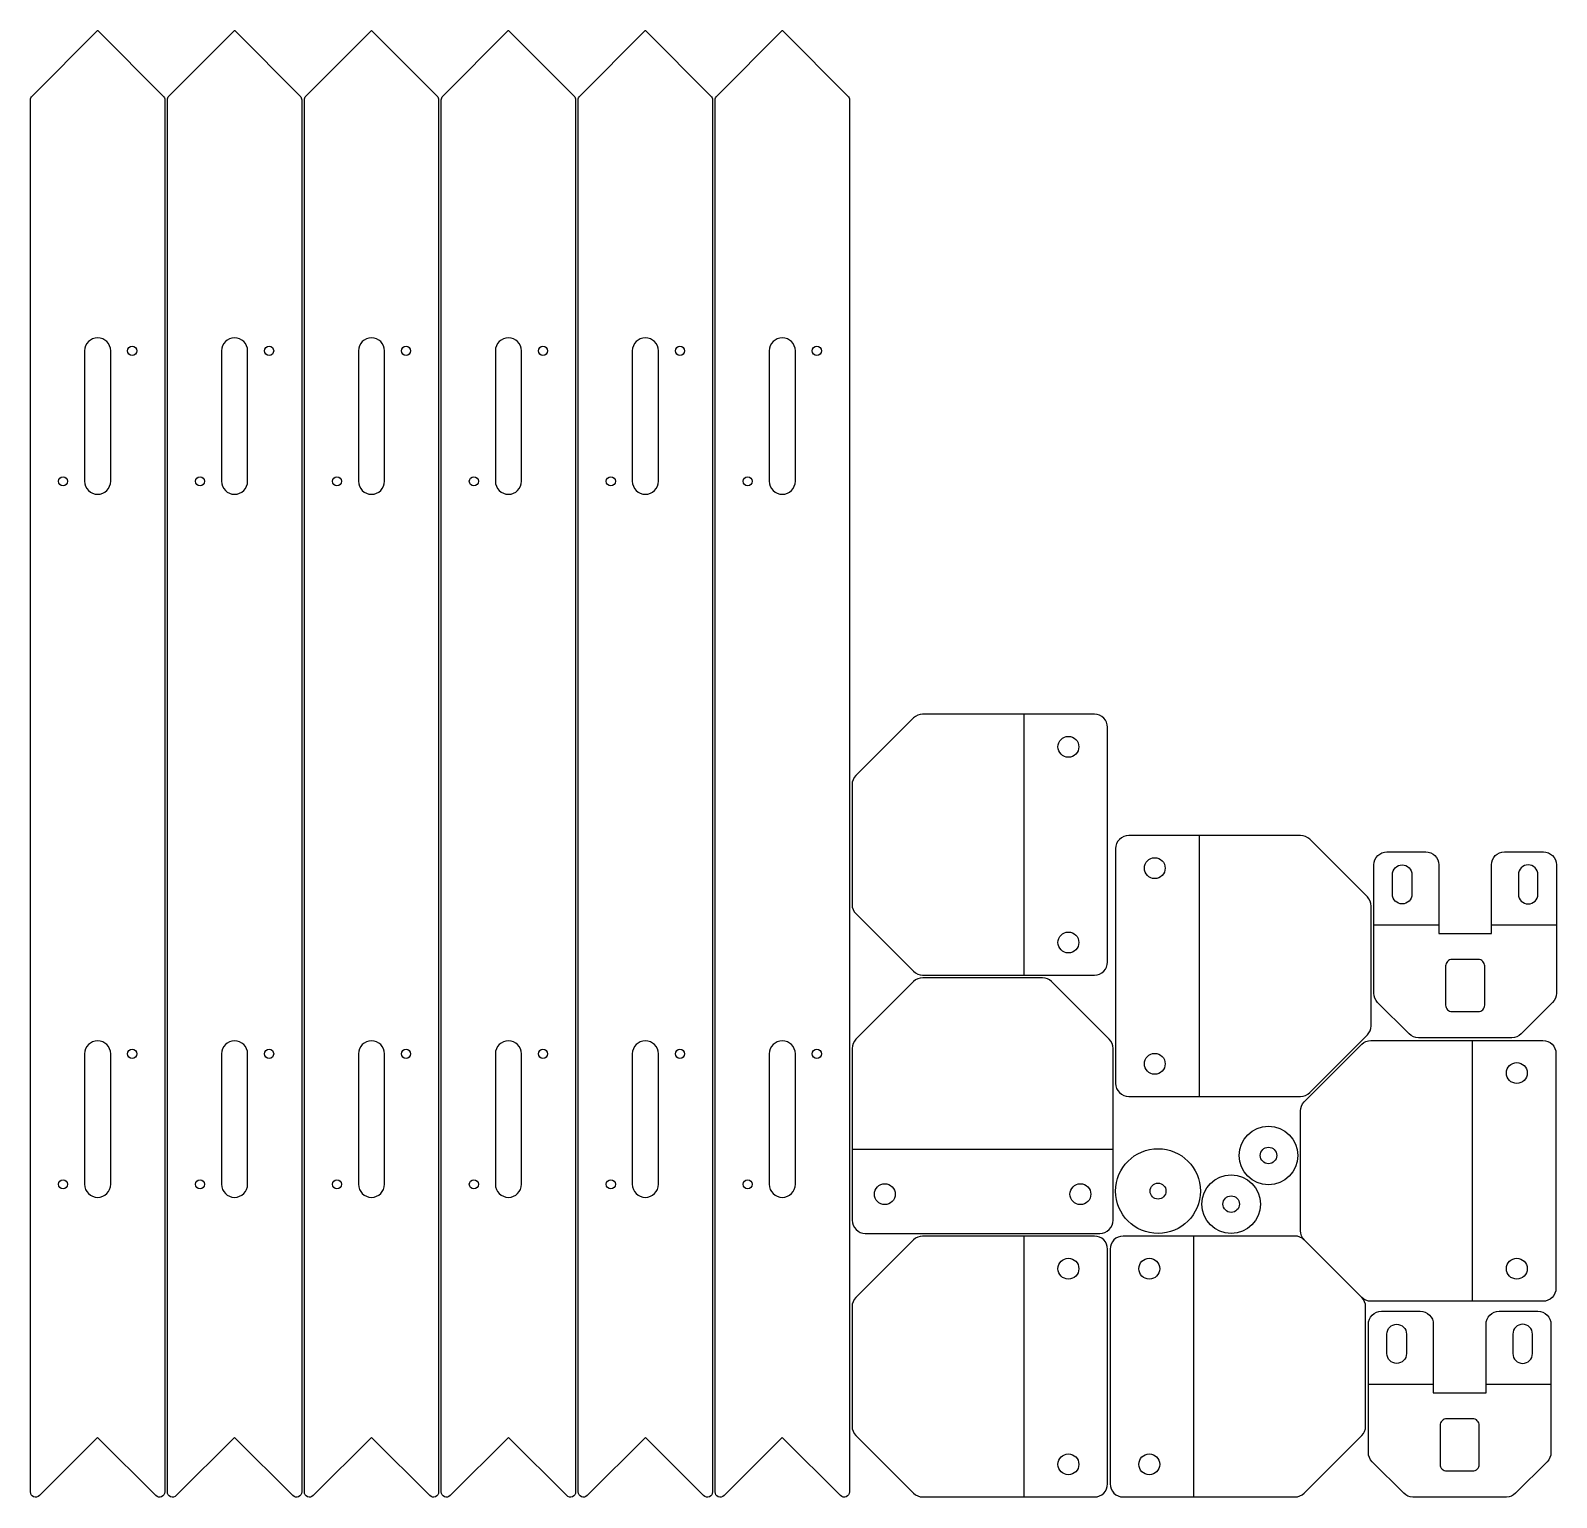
# Model space of a CAD drawing. Extents: x 2887 to 4058, y 5170 to 6295.
import ezdxf

# ---------------------------------------------------------------- set-up
doc = ezdxf.new("R2010")
doc.units = 0

# ---------------------------------------------------------------- blocks, each defined once
blk = doc.blocks.new('Part790360339', base_point=(-51.5, -559.3))
at = {"layer": '1'}
for points in [[(51.5, 511.9), (51.5, -555.3, -0.668179), (44.7, -558.2), (0, -513.5), (-44.7, -558.2, -0.668179), (-51.5, -555.3), (-51.5, 511.9, -0.198912), (-50.3, 514.8), (-0.1, 565), (0.1, 565), (50.3, 514.8, -0.198912)], [(10, 319.5, 1), (-10, 319.5), (-10, 219.5, 1), (10, 219.5)], [(10, -219.5, 1), (-10, -219.5), (-10, -319.5, 1), (10, -319.5)]]:
    blk.add_lwpolyline(points, format="xyb", close=True, dxfattribs=at)
for centre in [(26.5, 319.5), (-26.5, 219.5), (26.5, -219.5), (-26.5, -319.5)]:
    blk.add_circle(centre, 3.5, dxfattribs=at)
blk = doc.blocks.new('Part2088371555', base_point=(-51.5, -559.3))
at = {"layer": '1'}
for points in [[(51.5, 511.9), (51.5, -555.3, -0.668179), (44.7, -558.2), (0, -513.5), (-44.7, -558.2, -0.668179), (-51.5, -555.3), (-51.5, 511.9, -0.198912), (-50.3, 514.8), (-0.1, 565), (0.1, 565), (50.3, 514.8, -0.198912)], [(10, 319.5, 1), (-10, 319.5), (-10, 219.5, 1), (10, 219.5)], [(10, -219.5, 1), (-10, -219.5), (-10, -319.5, 1), (10, -319.5)]]:
    blk.add_lwpolyline(points, format="xyb", close=True, dxfattribs=at)
for centre in [(26.5, 319.5), (-26.5, 219.5), (26.5, -219.5), (-26.5, -319.5)]:
    blk.add_circle(centre, 3.5, dxfattribs=at)
blk = doc.blocks.new('Part676195574', base_point=(-51.5, -559.3))
at = {"layer": '1'}
for points in [[(51.5, 511.9), (51.5, -555.3, -0.668179), (44.7, -558.2), (0, -513.5), (-44.7, -558.2, -0.668179), (-51.5, -555.3), (-51.5, 511.9, -0.198912), (-50.3, 514.8), (-0.1, 565), (0.1, 565), (50.3, 514.8, -0.198912)], [(10, 319.5, 1), (-10, 319.5), (-10, 219.5, 1), (10, 219.5)], [(10, -219.5, 1), (-10, -219.5), (-10, -319.5, 1), (10, -319.5)]]:
    blk.add_lwpolyline(points, format="xyb", close=True, dxfattribs=at)
for centre in [(26.5, 319.5), (-26.5, 219.5), (26.5, -219.5), (-26.5, -319.5)]:
    blk.add_circle(centre, 3.5, dxfattribs=at)
blk = doc.blocks.new('Part393018579', base_point=(-51.5, -559.3))
at = {"layer": '1'}
for points in [[(51.5, 511.9), (51.5, -555.3, -0.668179), (44.7, -558.2), (0, -513.5), (-44.7, -558.2, -0.668179), (-51.5, -555.3), (-51.5, 511.9, -0.198912), (-50.3, 514.8), (-0.1, 565), (0.1, 565), (50.3, 514.8, -0.198912)], [(10, 319.5, 1), (-10, 319.5), (-10, 219.5, 1), (10, 219.5)], [(10, -219.5, 1), (-10, -219.5), (-10, -319.5, 1), (10, -319.5)]]:
    blk.add_lwpolyline(points, format="xyb", close=True, dxfattribs=at)
for centre in [(26.5, 319.5), (-26.5, 219.5), (26.5, -219.5), (-26.5, -319.5)]:
    blk.add_circle(centre, 3.5, dxfattribs=at)
blk = doc.blocks.new('Part706346529', base_point=(-51.5, -559.3))
at = {"layer": '1'}
for points in [[(51.5, 511.9), (51.5, -555.3, -0.668179), (44.7, -558.2), (0, -513.5), (-44.7, -558.2, -0.668179), (-51.5, -555.3), (-51.5, 511.9, -0.198912), (-50.3, 514.8), (-0.1, 565), (0.1, 565), (50.3, 514.8, -0.198912)], [(10, 319.5, 1), (-10, 319.5), (-10, 219.5, 1), (10, 219.5)], [(10, -219.5, 1), (-10, -219.5), (-10, -319.5, 1), (10, -319.5)]]:
    blk.add_lwpolyline(points, format="xyb", close=True, dxfattribs=at)
for centre in [(26.5, 319.5), (-26.5, 219.5), (26.5, -219.5), (-26.5, -319.5)]:
    blk.add_circle(centre, 3.5, dxfattribs=at)
blk = doc.blocks.new('Part983269034', base_point=(-51.5, -559.3))
at = {"layer": '1'}
for points in [[(51.5, 511.9), (51.5, -555.3, -0.668179), (44.7, -558.2), (0, -513.5), (-44.7, -558.2, -0.668179), (-51.5, -555.3), (-51.5, 511.9, -0.198912), (-50.3, 514.8), (-0.1, 565), (0.1, 565), (50.3, 514.8, -0.198912)], [(10, 319.5, 1), (-10, 319.5), (-10, 219.5, 1), (10, 219.5)], [(10, -219.5, 1), (-10, -219.5), (-10, -319.5, 1), (10, -319.5)]]:
    blk.add_lwpolyline(points, format="xyb", close=True, dxfattribs=at)
for centre in [(26.5, 319.5), (-26.5, 219.5), (26.5, -219.5), (-26.5, -319.5)]:
    blk.add_circle(centre, 3.5, dxfattribs=at)
blk = doc.blocks.new('Part35877520', base_point=(-100, -132.4))
at = {"layer": '1'}
blk.add_lwpolyline([(100, 53.5, 0.414214), (90, 63.5), (-90, 63.5, 0.414214), (-100, 53.5), (-100, -78.3, 0.198912), (-97.1, -85.3), (-52.9, -129.5, 0.198912), (-45.9, -132.4), (45.9, -132.4, 0.198912), (52.9, -129.5), (97.1, -85.3, 0.198912), (100, -78.3)], format="xyb", close=True, dxfattribs=at)
for centre in [(-75, 33.5), (75, 33.5)]:
    blk.add_circle(centre, 8, dxfattribs=at)
at = {"layer": '2'}
blk.add_line((-100, -0.8), (100, -0.8), dxfattribs=at)
blk = doc.blocks.new('Part876790953', base_point=(-100, -132.4))
at = {"layer": '1'}
blk.add_lwpolyline([(100, 53.5, 0.414214), (90, 63.5), (-90, 63.5, 0.414214), (-100, 53.5), (-100, -78.3, 0.198912), (-97.1, -85.3), (-52.9, -129.5, 0.198912), (-45.9, -132.4), (45.9, -132.4, 0.198912), (52.9, -129.5), (97.1, -85.3, 0.198912), (100, -78.3)], format="xyb", close=True, dxfattribs=at)
for centre in [(-75, 33.5), (75, 33.5)]:
    blk.add_circle(centre, 8, dxfattribs=at)
at = {"layer": '2'}
blk.add_line((-100, -0.8), (100, -0.8), dxfattribs=at)
blk = doc.blocks.new('Part464347988', base_point=(-100, -132.4))
at = {"layer": '1'}
blk.add_lwpolyline([(100, 53.5, 0.414214), (90, 63.5), (-90, 63.5, 0.414214), (-100, 53.5), (-100, -78.3, 0.198912), (-97.1, -85.3), (-52.9, -129.5, 0.198912), (-45.9, -132.4), (45.9, -132.4, 0.198912), (52.9, -129.5), (97.1, -85.3, 0.198912), (100, -78.3)], format="xyb", close=True, dxfattribs=at)
for centre in [(-75, 33.5), (75, 33.5)]:
    blk.add_circle(centre, 8, dxfattribs=at)
at = {"layer": '2'}
blk.add_line((-100, -0.8), (100, -0.8), dxfattribs=at)
blk = doc.blocks.new('CommonPart2082035868', base_point=(829.9, 2.1))
at = {"layer": '1'}
blk.add_lwpolyline([(1022.8, 155), (1022.8, 155), (978.7, 199.2, -0.198912), (975.8, 206.2), (975.8, 298, -0.198912), (978.7, 305), (1022.8, 349.2, -0.198912), (1029.9, 352.1), (1161.7, 352.1, -0.414214), (1171.7, 342.1), (1171.7, 162.1, -0.414214), (1161.7, 152.1), (1029.9, 152.1, -0.198912)], format="xyb", close=True, dxfattribs=at)
blk.add_lwpolyline([(978.7, 199.2, 0.198912), (971.6, 202.1), (839.9, 202.1, 0.414214), (829.9, 192.1), (829.9, 12.1, 0.414214), (839.9, 2.1), (971.6, 2.1, 0.198912), (978.7, 5), (1022.8, 49.2, 0.198912), (1025.8, 56.2), (1025.8, 148, 0.198912), (1022.8, 155)], format="xyb", dxfattribs=at)
for centre in [(1141.7, 327.1), (859.9, 177.1), (1141.7, 177.1), (859.9, 27.1)]:
    blk.add_circle(centre, 8, dxfattribs=at)
at = {"layer": '2'}
for p, q in [((1107.4, 352.1), (1107.4, 152.1)), ((894.1, 2.1), (894.1, 202.1))]:
    blk.add_line(p, q, dxfattribs=at)
blk = doc.blocks.new('Part1783086802', base_point=(-70, -52.5))
at = {"layer": '1'}
for points in [[(70, 55.9), (70, -42.5, -0.414214), (60, -52.5), (30.2, -52.5, -0.414214), (20.2, -42.5), (20.2, 10), (-20.2, 10), (-20.2, -42.5, -0.414214), (-30.2, -52.5), (-60, -52.5, -0.414214), (-70, -42.5), (-70, 55.9, -0.198912), (-67.1, 62.9), (-42.9, 87.1, -0.198912), (-35.9, 90), (35.9, 90, -0.198912), (42.9, 87.1), (67.1, 62.9, -0.198912)], [(15, 65, 0.414214), (10, 70), (-10, 70, 0.414214), (-15, 65), (-15, 35, 0.414214), (-10, 30), (10, 30, 0.414214), (15, 35)], [(-40.8, -20, 1), (-55.8, -20), (-55.8, -35, 1), (-40.8, -35)], [(55.8, -20), (55.8, -35, -1), (40.8, -35), (40.8, -20, -1)]]:
    blk.add_lwpolyline(points, format="xyb", close=True, dxfattribs=at)
at = {"layer": '2'}
for p, q in [((-70, 3.7), (-20.2, 3.7)), ((20.2, 3.7), (70, 3.7))]:
    blk.add_line(p, q, dxfattribs=at)
blk = doc.blocks.new('Part538303645', base_point=(-32.5, -32.5))
at = {"layer": '1'}
for radius in [32.5, 6.1]:
    blk.add_circle((0, 0), radius, dxfattribs=at)
blk = doc.blocks.new('Part991872790', base_point=(-22.5, -22.5))
at = {"layer": '1'}
for radius in [22.5, 6.3]:
    blk.add_circle((0, 0), radius, dxfattribs=at)
blk = doc.blocks.new('Part1928691056', base_point=(-22.5, -22.5))
at = {"layer": '1'}
for radius in [22.5, 6.3]:
    blk.add_circle((0, 0), radius, dxfattribs=at)
blk = doc.blocks.new('Part1677802831', base_point=(-100, -132.4))
at = {"layer": '1'}
blk.add_lwpolyline([(100, 53.5, 0.414214), (90, 63.5), (-90, 63.5, 0.414214), (-100, 53.5), (-100, -78.3, 0.198912), (-97.1, -85.3), (-52.9, -129.5, 0.198912), (-45.9, -132.4), (45.9, -132.4, 0.198912), (52.9, -129.5), (97.1, -85.3, 0.198912), (100, -78.3)], format="xyb", close=True, dxfattribs=at)
for centre in [(-75, 33.5), (75, 33.5)]:
    blk.add_circle(centre, 8, dxfattribs=at)
at = {"layer": '2'}
blk.add_line((-100, -0.8), (100, -0.8), dxfattribs=at)
blk = doc.blocks.new('Part543393311', base_point=(-70, -52.5))
at = {"layer": '1'}
for points in [[(70, 55.9), (70, -42.5, -0.414214), (60, -52.5), (30.2, -52.5, -0.414214), (20.2, -42.5), (20.2, 10), (-20.2, 10), (-20.2, -42.5, -0.414214), (-30.2, -52.5), (-60, -52.5, -0.414214), (-70, -42.5), (-70, 55.9, -0.198912), (-67.1, 62.9), (-42.9, 87.1, -0.198912), (-35.9, 90), (35.9, 90, -0.198912), (42.9, 87.1), (67.1, 62.9, -0.198912)], [(15, 65, 0.414214), (10, 70), (-10, 70, 0.414214), (-15, 65), (-15, 35, 0.414214), (-10, 30), (10, 30, 0.414214), (15, 35)], [(-40.8, -20, 1), (-55.8, -20), (-55.8, -35, 1), (-40.8, -35)], [(55.8, -20), (55.8, -35, -1), (40.8, -35), (40.8, -20, -1)]]:
    blk.add_lwpolyline(points, format="xyb", close=True, dxfattribs=at)
at = {"layer": '2'}
for p, q in [((-70, 3.7), (-20.2, 3.7)), ((20.2, 3.7), (70, 3.7))]:
    blk.add_line(p, q, dxfattribs=at)

msp = doc.modelspace()

# ---------------------------------------------------------------- block references
at = {"layer": '1'}
for name, p in [('Part790360339', (2887.4, 5170.6)), ('Part2088371555', (2992.4, 5170.6)), ('Part676195574', (3097.4, 5170.6)), ('Part393018579', (3202.4, 5170.6)), ('Part706346529', (3307.4, 5170.6)), ('Part983269034', (3412.4, 5170.6)), ('CommonPart2082035868', (3715.3, 5170.7)), ('Part1928691056', (3814.2, 5410)), ('Part538303645', (3719.5, 5372.7)), ('Part991872790', (3785.6, 5372.7))]:
    msp.add_blockref(name, p, dxfattribs=at)
for name, p, rotation in [('Part35877520', (3517.4, 5770.8), 269.999999977959), ('Part1677802831', (3915.4, 5477.8), 90.0000001836389), ('Part543393311', (4057.5, 5665.3), 180), ('Part876790953', (3717.5, 5568.7), 180), ('Part464347988', (3517.4, 5370.7), 269.999999977959), ('Part1783086802', (4053.3, 5313.1), 180)]:
    msp.add_blockref(name, p, dxfattribs=dict(at, rotation=rotation))

doc.saveas('drawing.dxf')
